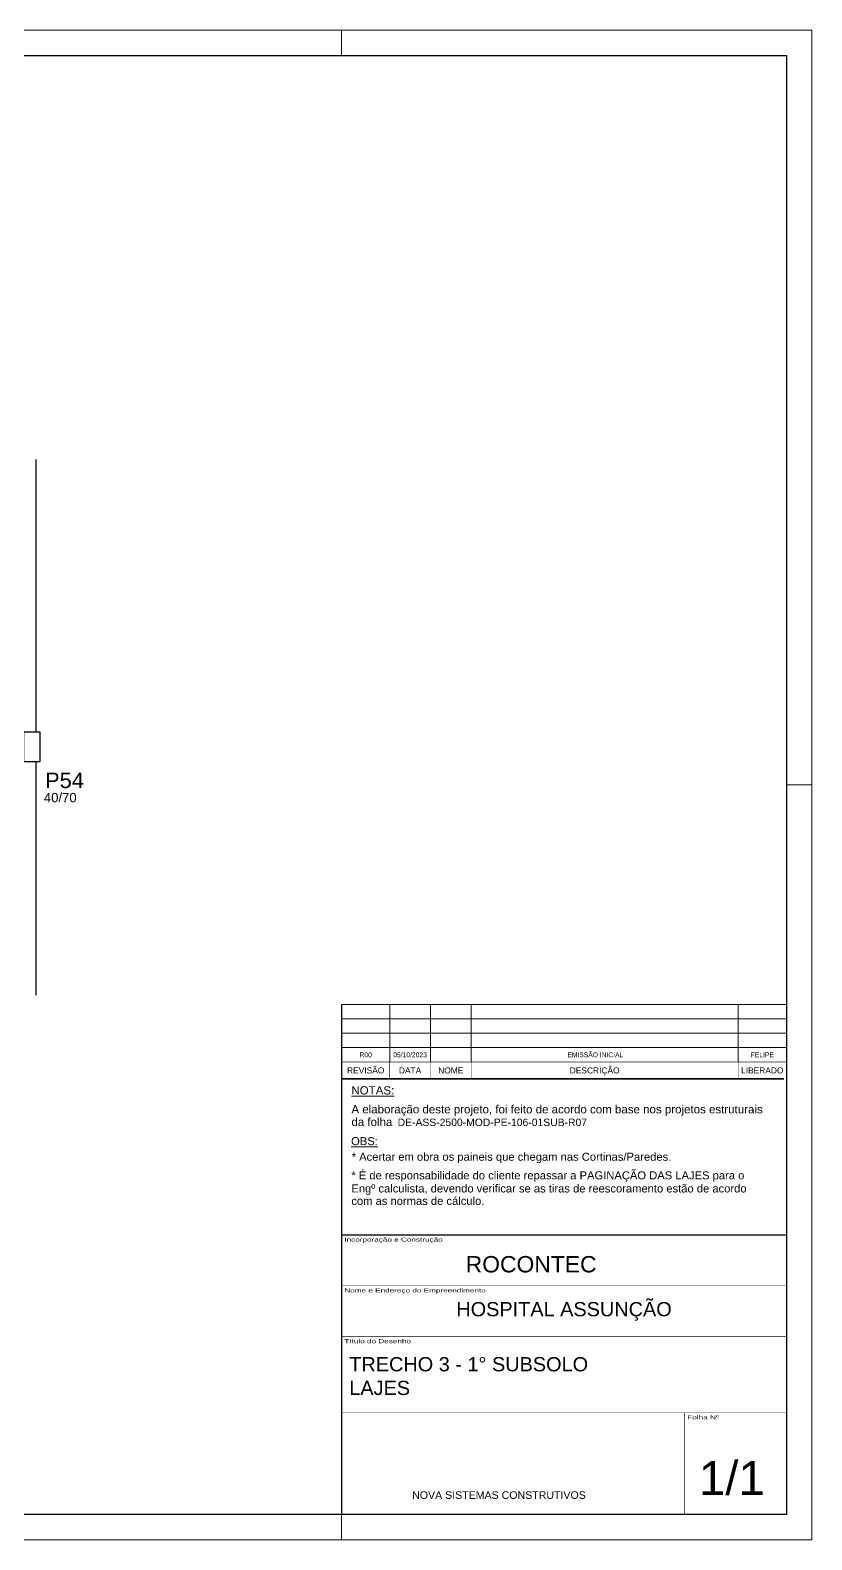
# Model space of a CAD drawing. Extents: x 1137 to 6709, y 1202 to 4823.
# Drawn here: x 4835 to 6709, y 1202 to 4823 of the extents above; entities that cross this region are included whole.
import ezdxf
from ezdxf.enums import TextEntityAlignment as Align

# ---------------------------------------------------------------- set-up
doc = ezdxf.new("R2010")
doc.units = 0
for name, color, linetype in [('216', 7, 'Continuous'), ('220', 4, 'Continuous'), ('Pilares', 5, 'Continuous'), ('VIGA', 3, 'Continuous')]:
    doc.layers.add(name, color=color, linetype=linetype)
for name, color, linetype, lineweight in [('CARIMBO', 255, 'Continuous', 9), ('FOLHA', 255, 'Continuous', 5), ('Folhas', 255, 'Continuous', 9)]:
    doc.layers.add(name, color=color, linetype=linetype, lineweight=lineweight)
doc.styles.add('ARIAL', font='arial.ttf')
doc.styles.get("Standard").update_dxf_attribs({"font": 'arial.ttf'})
doc.styles.add('Tecnologia', font='')
doc.styles.add('VERDANA', font='verdana.ttf', dxfattribs={"oblique": 15})
doc.styles.get('Tecnologia').set_extended_font_data('Forgotten Futurist')

# ---------------------------------------------------------------- blocks, each defined once
blk = doc.blocks.new('Carimbo Laje')
at = {"layer": 'CARIMBO', "color": 30}
for points, const_width in [([(124981.9, 144853.7), (123684.7, 144853.7), (123684.7, 144038.4)], 4.45), ([(123684.7, 144705.5), (124981.9, 144705.5)], 1.48), ([(123684.7, 144557.3), (124981.9, 144557.3)], 1.48), ([(123684.7, 144334.9), (124981.9, 144334.9)], 1.48), ([(124685.4, 144038.4), (124685.4, 144334.9)], 1.48), ([(123684.7, 144038.4), (124981.9, 144038.4)], 1.48)]:
    blk.add_lwpolyline(points, dxfattribs=dict(at, const_width=const_width))
at = {"color": 0, "linetype": 'Continuous', "ltscale": 5, "style": 'ARIAL'}
blk.add_text('NOVA SISTEMAS CONSTRUTIVOS', height=22.118, dxfattribs=at).set_placement((123890.4, 144083.7))
at = {"color": 7, "style": 'ARIAL'}
blk.add_attdef('INCORPORAÇÃO_E_CONTRUÇÃO', text='', height=45.7, dxfattribs=at).set_placement((124364.7, 144777.9), align=Align.MIDDLE_CENTER)
blk.add_attdef('NOME_DA_OBRA', text='', height=41.5, dxfattribs=at).set_placement((124333.3, 144616.6), align=Align.CENTER)
for tag, p in [('PAVIMENTO', (123706.9, 144455.9)), ('TIPO_DE_PROJETO', (123706.9, 144386.8))]:
    blk.add_attdef(tag, p, '', height=41.5, dxfattribs=at)
at = {"color": 7, "style": 'ARIAL', "oblique": 10}
blk.add_attdef('FOLHA_Nº', text='', height=111.2, dxfattribs=at).set_placement((124832.8, 144149.1), align=Align.CENTER)
at = {"layer": 'CARIMBO', "color": 7, "style": 'VERDANA'}
blk.add_attdef('ENDEREÇO', text='', height=14.8, dxfattribs=at).set_placement((124333.3, 144572.1), align=Align.CENTER)
at = {"layer": 'Folhas', "style": 'Tecnologia', "width": 1.5}
for s, p in [('Incorporação e Construção', (123692.5, 144846.3)), ('Nome e Endereço do Empreendimento', (123692.5, 144698.1)), ('Título do Desenho', (123692.5, 144549.8)), ('Folha Nº', (124693.1, 144327.5))]:
    blk.add_text(s, height=11.86, dxfattribs=at).set_placement(p, align=Align.TOP_LEFT)
blk = doc.blocks.new('Revisão Carimbo')
at = {"color": 30}
for p, q in [((0, 155), (925, 155)), ((100, 35), (100, 155)), ((184.66, 35), (184.66, 155)), ((269.32, 35), (269.32, 155)), ((825, 35), (825, 155)), ((0, 125), (925, 125)), ((0, 95), (925, 95)), ((0, 65), (925, 65))]:
    blk.add_line(p, q, dxfattribs=at)
for points, const_width in [([(0, 0), (0, 155)], 3), ([(0, 35), (925, 35)], 1), ([(100, 35), (100, 0)], 1), ([(184.66, 35), (184.66, 0)], 1), ([(269.32, 35), (269.32, 0)], 1), ([(825, 35), (825, 0)], 1), ([(0, 0), (920, 0)], 3)]:
    blk.add_lwpolyline(points, dxfattribs=dict(at, const_width=const_width))
at = {"color": 7, "style": 'ARIAL'}
for s, p in [('REVISÃO', (50, 17.5)), ('DATA', (142.33, 17.5)), ('NOME', (226.99, 17.5)), ('DESCRIÇÃO', (526.27, 17.5)), ('LIBERADO', (875, 17.5))]:
    blk.add_text(s, height=12.5, dxfattribs=at).set_placement(p, align=Align.MIDDLE_CENTER)
at = {"layer": 'CARIMBO', "color": 7, "style": 'ARIAL'}
for tag, p in [('REVISÃO_03', (50, 140)), ('DATA', (142.33, 140)), ('NOME', (226.99, 140)), ('LIBERADO', (875, 140)), ('REVISÃO_02', (50, 110)), ('DATA', (142.33, 110)), ('NOME', (226.99, 110)), ('LIBERADO', (875, 110)), ('REVISÃO_01', (50, 80)), ('DATA', (142.33, 80)), ('NOME', (226.99, 80)), ('LIBERADO', (875, 80)), ('REVISÃO_00', (50, 50)), ('DATA', (142.33, 50)), ('NOME', (226.99, 50)), ('LIBERADO', (875, 50))]:
    blk.add_attdef(tag, text='', height=10, dxfattribs=at).set_placement(p, align=Align.MIDDLE_CENTER)
for p in [(279.32, 140), (279.32, 110), (279.32, 80), (279.32, 50)]:
    blk.add_attdef('DESCRIÇÃO', text='', height=10, dxfattribs=at).set_placement(p, align=Align.MIDDLE_LEFT)

msp = doc.modelspace()

# ---------------------------------------------------------------- linework, layer by layer
at = {"color": 30}
for p, q in [((1289.59, 4762.4), (6648.31, 4762.4)), ((6648.31, 4762.4), (6648.31, 1263.07)), ((6648.31, 1263.07), (1289.59, 1263.07))]:
    msp.add_line(p, q, dxfattribs=at)
at = {"layer": 'CARIMBO', "color": 30, "const_width": 3.65}
msp.add_lwpolyline([(5582.14, 1933.24), (5582.14, 2307.87)], dxfattribs=at)
at = {"layer": 'FOLHA'}
for p, q in [((1137.18, 4823.36), (6709.28, 4823.36)), ((5581.45, 4823.36), (5581.45, 4762.4)), ((6709.28, 4823.36), (6709.28, 1202.11)), ((6709.28, 3012.74), (6648.31, 3012.74)), ((5581.45, 1263.07), (5581.45, 1202.11)), ((6709.28, 1202.11), (1137.18, 1202.11))]:
    msp.add_line(p, q, dxfattribs=at)
at = {"layer": 'Pilares'}
msp.add_lwpolyline([(4819.69, 3069.29), (4859.69, 3069.29), (4859.69, 3139.29), (4819.69, 3139.29), (4819.69, 3069.29)], dxfattribs=at)
at = {"layer": 'VIGA'}
for p, q in [((4849.69, 3139.29), (4849.69, 3793.23)), ((4849.69, 2508.77), (4849.69, 3069.29))]:
    msp.add_line(p, q, dxfattribs=at)

# ---------------------------------------------------------------- block references
at = {"layer": 'CARIMBO', "color": 1}
ref = msp.add_blockref('Revisão Carimbo', (5582.14, 2307.87), dxfattribs=dict(at, xscale=1.152505138133646, yscale=1.152505138133646, zscale=1.152505138133646))
ref.add_attrib('REVISÃO_00', 'R00', dxfattribs={"color": 1, "height": 11.525, "style": 'ARIAL'}).set_placement((5639.76, 2365.49), align=Align.MIDDLE_CENTER)
ref.add_attrib('DATA', '05/10/2023', dxfattribs={"color": 1, "height": 11.525, "style": 'ARIAL'}).set_placement((5746.17, 2365.49), align=Align.MIDDLE_CENTER)
ref.add_attrib('DESCRIÇÃO', '                                                 EMISSÃO INICIAL', dxfattribs={"color": 1, "height": 11.5251, "style": 'ARIAL'}).set_placement((5904.06, 2365.49), align=Align.MIDDLE_LEFT)
ref.add_attrib('LIBERADO', 'FELIPE', dxfattribs={"color": 1, "height": 11.525, "style": 'ARIAL'}).set_placement((6590.58, 2365.49), align=Align.MIDDLE_CENTER)
at = {"layer": 'CARIMBO', "linetype": 'ByBlock'}
ref = msp.add_blockref('Carimbo Laje', (-96076.11, -117124.16), dxfattribs=dict(at, xscale=0.8219144908905698, yscale=0.8219144908905698, zscale=0.8219144908905698))
ref.add_attrib('FOLHA_Nº', '  1/1', (6375.41, 1309.57), dxfattribs={"layer": '0', "height": 81.442, "style": 'ARIAL'})
ref.add_attrib('TIPO_DE_PROJETO', 'LAJES', (5600.42, 1549.42), dxfattribs={"layer": '0', "height": 34.118, "style": 'ARIAL'})
ref.add_attrib('PAVIMENTO', 'TRECHO 3 - 1° SUBSOLO', (5600.42, 1606.26), dxfattribs={"layer": '0', "height": 34.1176, "style": 'ARIAL'})
ref.add_attrib('NOME_DA_OBRA', 'HOSPITAL ASSUNÇÃO', dxfattribs={"layer": '0', "height": 34.1176, "style": 'ARIAL'}).set_placement((6115.23, 1738.28), align=Align.CENTER)
ref.add_attrib('INCORPORAÇÃO_E_CONTRUÇÃO', 'ROCONTEC', dxfattribs={"layer": '0', "height": 39.265, "style": 'ARIAL'}).set_placement((6036.39, 1882.78), align=Align.TOP_CENTER)

# ---------------------------------------------------------------- texts
at = {"layer": '216'}
msp.add_text('40/70', height=22.5, dxfattribs=at).set_placement((4868.14, 2971.23))
at = {"layer": '220'}
msp.add_text('P54', height=37.5, dxfattribs=at).set_placement((4871.1, 3005.21))
at = {"layer": 'CARIMBO', "style": 'ARIAL'}
for s, height, p in [('%%UNOTAS:', 19.751, (5605.54, 2270.34)), ('A elaboração deste projeto, foi feito de acordo com base nos projetos estruturais', 19.7506, (5605.54, 2225.03)), ('da folha', 19.751, (5605.54, 2194.64)), ('%%UOBS:', 19.202, (5604.79, 2148.8)), ('* Acertar em obra os paineis que chegam nas Cortinas/Paredes.', 19.2019, (5606.15, 2111.39)), ('* É de responsabilidade do cliente repassar a PAGINAÇÃO DAS LAJES para o', 19.2019, (5605.32, 2066.8)), ('Engº calculista, devendo verificar se as tiras de reescoramento estão de acordo', 19.2019, (5605.32, 2035.32)), ('com as normas de cálculo.', 19.2019, (5605.32, 2005.38))]:
    msp.add_text(s, height=height, dxfattribs=at).set_placement(p)
at = {"layer": 'CARIMBO', "color": 1, "style": 'ARIAL'}
msp.add_text('DE-ASS-2500-MOD-PE-106-01SUB-R07', height=17.7755, dxfattribs=at).set_placement((5716.39, 2194.64))

doc.saveas('drawing.dxf')
